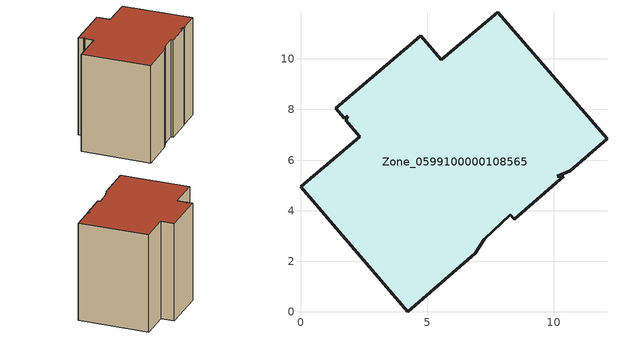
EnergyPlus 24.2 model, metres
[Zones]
Zone_0599100000108565
 floor ground (C_G): 10.65,5.57 10.14,5.36 10.4,5.36 8.45,3.66 8.29,3.84 7.27,2.87 6.9,2.32 4.24,0 0,4.95 2.33,6.93 1.78,7.58 1.86,7.73 1.72,7.65 1.39,8.05 4.76,10.91 5.57,9.96 7.8,11.85 12.11,6.84 z0
 wall outside (C_F): 6.9,2.32 7.27,2.87 8.29,3.84 8.45,3.66 10.4,5.36 10.14,5.36 10.65,5.57 12.11,6.84 7.8,11.85 5.57,9.96 4.76,10.91 1.39,8.05 1.72,7.65 1.86,7.73 1.78,7.58 2.33,6.93 0,4.95 4.24,0 6.9,2.32 z0:9.43
 roof outside (C_R): 10.65,5.57 12.11,6.84 7.8,11.85 5.57,9.96 4.76,10.91 1.39,8.05 1.72,7.65 1.86,7.73 1.78,7.58 2.33,6.93 0,4.95 4.24,0 6.9,2.32 7.27,2.87 8.29,3.84 8.45,3.66 10.4,5.36 10.14,5.36 z9.43
[BUILDING]
Pand.0599100000108565: North Axis=0; Terrain=City; Loads Convergence Tolerance Value=0.04; Temperature Convergence Tolerance Value=0.4; Solar Distribution=FullExterior; Maximum Number of Warmup Days=25; Minimum Number of Warmup Days=1
[Site:Location]
Rotterdam.The.Hague.AP_ZH_NLD Design_Conditions: Latitude=51.96; Longitude=4.45; Time Zone=1; Elevation=-4.5
[SITE:GROUNDTEMPERATURE:BUILDINGSURFACE]
18, 18, 18, 18, 18, 18, 18, 18, 18, 18, 18, 18
[MATERIAL] Thermal Absorptance=0.9; Solar Absorptance=0.7; Visible Absorptance=0.7
Name | Roughness | Thickness | Conductivity | Density | Specific Heat
G.TI.1946 | MediumSmooth | 0.15 | 1 | 540 | 1210
F.TI.1946 | Rough | 0.3 | 0.857143 | 1920 | 840
R.TI.1946 | MediumRough | 0.2 | 0.1 | 1500 | 1000
[CONSTRUCTION]
C_G: G.TI.1946
C_F: F.TI.1946
C_R: R.TI.1946
[ZONE]
Zone_0599100000108565: Type=1; Multiplier=1; Ceiling Height=Autocalculate; Volume=Autocalculate; Floor Area=autocalculate; Part of Total Floor Area=Yes
[ZONEINFILTRATION:DESIGNFLOWRATE]
Infil_Zone_0599100000108565: Zone or ZoneList or Space or SpaceList=Zone_0599100000108565; Schedule=AlwaysOn; Design Flow Rate Calculation Method=Flow/Area; Flow Rate per Floor Area=0.003; Constant Term Coefficient=1; Temperature Term Coefficient=0; Velocity Term Coefficient=0; Velocity Squared Term Coefficient=0
[HVACTEMPLATE:ZONE:IDEALLOADSAIRSYSTEM]
Zone_0599100000108565: Maximum Heating Supply Air Temperature=50; Minimum Cooling Supply Air Temperature=13; Maximum Heating Supply Air Humidity Ratio=0.0156; Minimum Cooling Supply Air Humidity Ratio=0.0077; Heating Limit=NoLimit; Cooling Limit=NoLimit; Dehumidification Control Type=ConstantSensibleHeatRatio; Cooling Sensible Heat Ratio=0.7; Dehumidification Setpoint=60; Humidification Control Type=None; Humidification Setpoint=30; Outdoor Air Method=None; Outdoor Air Flow Rate per Person=0.00944; Outdoor Air Flow Rate per Zone Floor Area=0; Outdoor Air Flow Rate per Zone=0; Demand Controlled Ventilation Type=None; Outdoor Air Economizer Type=NoEconomizer; Heat Recovery Type=None; Sensible Heat Recovery Effectiveness=0.7; Latent Heat Recovery Effectiveness=0.65
[ZONECONTROL:THERMOSTAT]
ThermostatControl_Zone_0599100000108565: Zone or ZoneList=Zone_0599100000108565; Control Type Schedule=DualSetpointControlType; Control 1=Thermostat_Zone_0599100000108565; Temperature Difference Between Cutout And Setpoint=0
[THERMOSTATSETPOINT:DUALSETPOINT]
Thermostat_Zone_0599100000108565: Heating Setpoint Temperature Schedule=HeatingSetpoint_Zone_0599100000108565; Cooling Setpoint Temperature Schedule=CoolingSetpoint_Zone_0599100000108565
[SCHEDULE:COMPACT]
HeatingSetpoint_Zone_0599100000108565: Through: 12/31, For: AllDays, Until: 24:00, 21
CoolingSetpoint_Zone_0599100000108565: Through: 12/31, For: AllDays, Until: 24:00, 24
DualSetpointControlType: Through: 12/31, For: AllDays, Until: 24:00, 4
AlwaysOn: Through: 12/31, For: AllDays, Until: 24:00, 1
